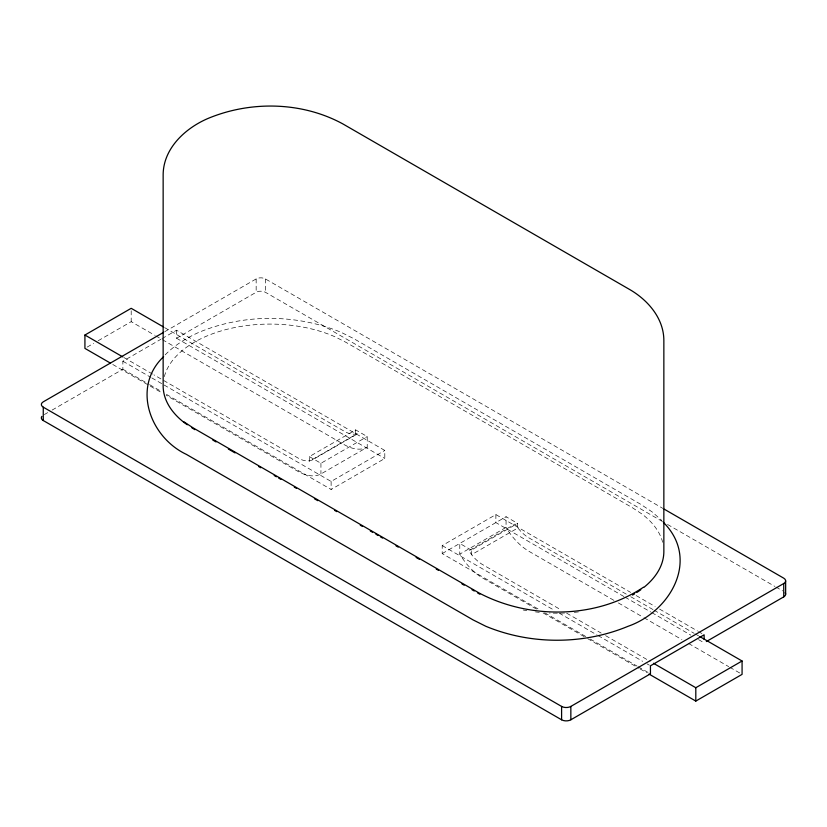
<?xml version="1.0" encoding="UTF-8"?>
<svg xmlns="http://www.w3.org/2000/svg" width="827" height="827" viewBox="0 0 827 827"><rect width="100%" height="100%" fill="white"/><g stroke="black" fill="none" stroke-linecap="round" stroke-linejoin="round"><path stroke-width="0.62" stroke-dasharray="4.13 3.1" d="M165.173 354.855C174.693 345.097 186.52 337.923 198.883 332.351C243.769 313.733 296.293 313.733 341.179 332.351L353.956 338.739L640.615 504.243L652.089 511.872L661.827 520.503M87.124 347.123L93.73 343.298M98.144 340.755L131.193 321.672L154.608 335.183M164.759 331.689L256.153 278.926A6.544 3.784 0 0 1 265.405 278.926L663.089 508.522M52.111 410.078L122.872 369.235L122.872 361.213L160.893 339.266M162.009 338.615L176.554 330.221L384.803 450.457L384.803 458.478L331.12 489.47L166.299 394.303M44.369 414.554L47.687 412.632M176.554 330.221L176.554 338.243L256.153 292.282A6.544 3.784 0 0 1 265.405 292.282L663.089 521.878M355.651 429.885L355.651 434.599L309.37 461.311L309.37 456.607L355.651 429.885L367.219 436.563L367.219 447.252L320.938 473.974A47.449 27.394 60 0 1 297.803 471.297L166.279 395.368M309.37 456.607L320.938 463.285L367.219 436.563M164.077 385.01L331.12 481.448L384.803 450.457M537.963 608.889L442.197 553.594L442.197 545.582L495.88 514.58L630.629 592.38M442.197 553.594L506.062 516.72L517.63 523.398L517.63 528.112L471.349 554.834L471.349 550.12L517.63 523.398M536.423 609.065L482.916 578.176A47.449 27.394 60 0 1 459.781 554.131L506.062 527.409L506.062 516.72M667.554 524.463L774.796 586.374M775.912 587.015L782.621 590.891M636.201 595.595L655.129 606.532M659.584 609.096L697.45 630.96M698.567 631.601L701.906 633.534M164.604 327.606L345.479 431.963A31.085 17.946 60 0 0 354.762 434.185L358.194 433.441L311.924 460.153L308.481 460.897A31.085 17.946 60 0 1 299.198 458.685L153.967 374.889M626.266 594.137L527.802 537.23A31.085 17.946 60 0 1 518.519 528.732L515.076 524.008L468.806 550.73L472.238 555.444A31.085 17.946 60 0 0 481.521 563.952L561.057 609.923M630.722 596.712L652.989 609.571M654.105 610.212L694.194 633.358M695.311 633.999L698.65 635.932M176.554 338.243L384.803 458.478M623.951 596.546L495.88 522.602L495.88 514.58M625.067 597.187L650.673 611.97M651.79 612.611L690.772 635.115M698.567 639.622L704.128 642.837M155.714 335.834L161.296 339.049M162.402 339.69L344.084 444.585A47.449 27.394 60 0 0 367.219 447.252M613.903 600.361L529.197 551.454A47.449 27.394 60 0 1 506.062 527.409M618.369 602.935L642.889 617.097M643.995 617.738L681.893 639.612M688.581 643.478L728.711 666.645M729.817 667.286L739.855 673.075M471.349 550.12L459.781 543.442L459.781 554.131M123.895 357.533L152.85 374.249M566.619 613.138L601.146 633.068M605.602 635.643L650.146 661.362M122.872 361.213L150.71 377.288M151.827 377.929L162.96 384.359M442.197 545.582L553.563 609.871M559.124 613.086L596.991 634.95M598.107 635.591L642.651 661.311M647.107 663.885L649.34 665.166M122.872 369.235L148.478 384.017M149.594 384.669L161.844 391.74M544.652 612.745L585.857 636.542M590.313 639.106L637.09 666.117M638.196 666.758L649.34 673.188M112.782 364.48L161.823 392.794M543.101 612.921L586.57 638.02M587.687 638.661L638.961 668.268M640.077 668.909L646.766 672.764M331.12 481.448L331.12 489.47M320.938 463.285L320.938 473.974M265.405 278.926L265.405 292.282M256.153 278.926L256.153 292.282M131.193 310.745L131.193 321.672M164.335 376.605A106.89 61.715 0 0 1 335.1 336.837L346.048 342.378L632.169 507.571L641.762 513.887A106.89 61.715 0 0 1 662.665 542.264M578.445 611.908A106.89 61.715 0 0 1 572.17 612.538M564.593 613.014A106.89 61.715 0 0 1 549.335 613.014M539.245 612.311A106.89 61.715 0 0 1 535.493 611.908M526.851 610.667A106.89 61.715 0 0 1 523.212 610.006"/><path stroke-width="1.24" d="M163.612 356.675C131.462 387.077 149.997 437.245 186.385 454.385L473.044 619.888L485.821 626.277C530.707 644.895 583.231 644.895 628.117 626.277C670.769 611.349 700.221 559.155 663.388 522.333M643.468 587.222C595.76 619.009 529.756 619.464 479.495 593.217L193.27 427.972L183.532 421.563M110.549 363.187L84.923 348.394L84.923 335.028L131.193 308.316L163.488 326.954M163.643 332.33L43.262 401.829A6.544 3.784 0 0 0 43.262 407.173L43.262 420.529L561.595 719.79A6.544 3.784 0 0 0 570.847 719.79L650.446 673.829L650.446 665.818L704.128 634.816L704.128 639.395M43.262 407.173L561.595 706.423A6.544 3.784 0 0 0 570.847 706.423L783.738 583.521A6.544 3.784 0 0 0 783.738 578.176L664.205 509.163M706.341 641.556L783.738 596.877A6.544 3.784 0 0 0 785.154 592.763M653.485 663.295L695.807 687.723L742.077 661L742.077 674.367L695.807 701.079L648.988 674.057M699.766 636.573L742.077 661M84.923 335.028L122.778 356.892M212.715 440.005L216.064 441.938M228.355 449.04L235.064 452.917M258.541 466.459L260.774 467.751M274.182 475.494L276.425 476.786M278.658 478.078L280.891 479.371M294.298 487.113L296.542 488.406M314.425 498.733L317.775 500.666M334.542 510.342L336.775 511.634M360.241 525.186L362.484 526.479M370.3 530.996L372.543 532.278M375.892 534.221L378.125 535.514M380.368 536.795L382.601 538.088M396.009 545.83L398.242 547.123M416.126 557.45L419.485 559.383M436.242 569.059L438.486 570.351M461.952 583.903L464.185 585.196M472.01 589.713L474.243 591.005M477.603 592.938L479.836 594.231M187.367 424.768L185.238 423.362A106.89 61.715 0 0 1 163.146 385.795L163.146 174.714C163.322 148.384 185.248 128.206 207.887 118.509C250.56 100.656 301.865 101.607 342.771 123.864L628.675 288.933C647.324 299.405 663.792 317.919 663.854 340.373L663.854 551.454A106.89 61.715 0 0 1 643.851 587.408M191.626 427.58L194.831 429.678M785.65 580.843L785.65 594.21M783.738 583.521L783.738 596.877M695.807 687.723L695.807 701.079M570.847 706.423L570.847 719.79M561.595 706.423L561.595 719.79M640.811 589.734A106.89 61.715 0 0 1 636.811 592.483M634.712 593.807A106.89 61.715 0 0 1 632.552 595.089M43.262 420.529A6.544 3.784 0 0 1 41.846 416.415"/></g></svg>
